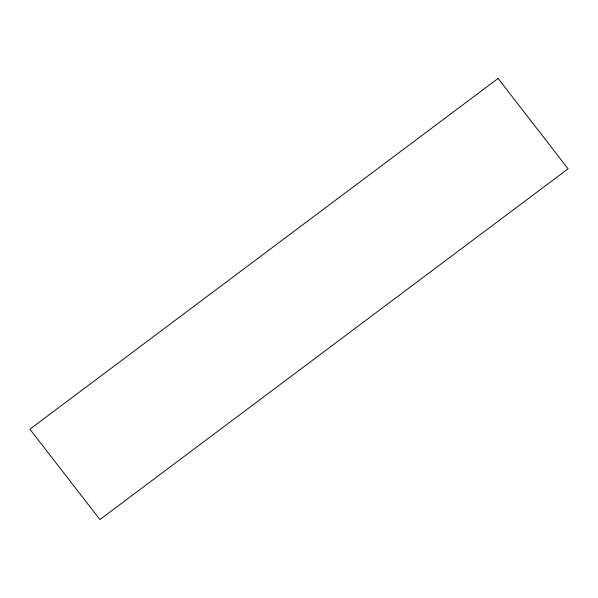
<?xml version="1.0" encoding="UTF-8"?>
<svg xmlns="http://www.w3.org/2000/svg" width="598" height="598" viewBox="0 0 598 598"><rect width="100%" height="100%" fill="white"/><g stroke="black" fill="none" stroke-linecap="round" stroke-linejoin="round"><path stroke-width="0.9" d="M498.097 78.435L29.9 429.192L99.903 519.565L568.1 168.808L498.097 78.435"/></g></svg>
